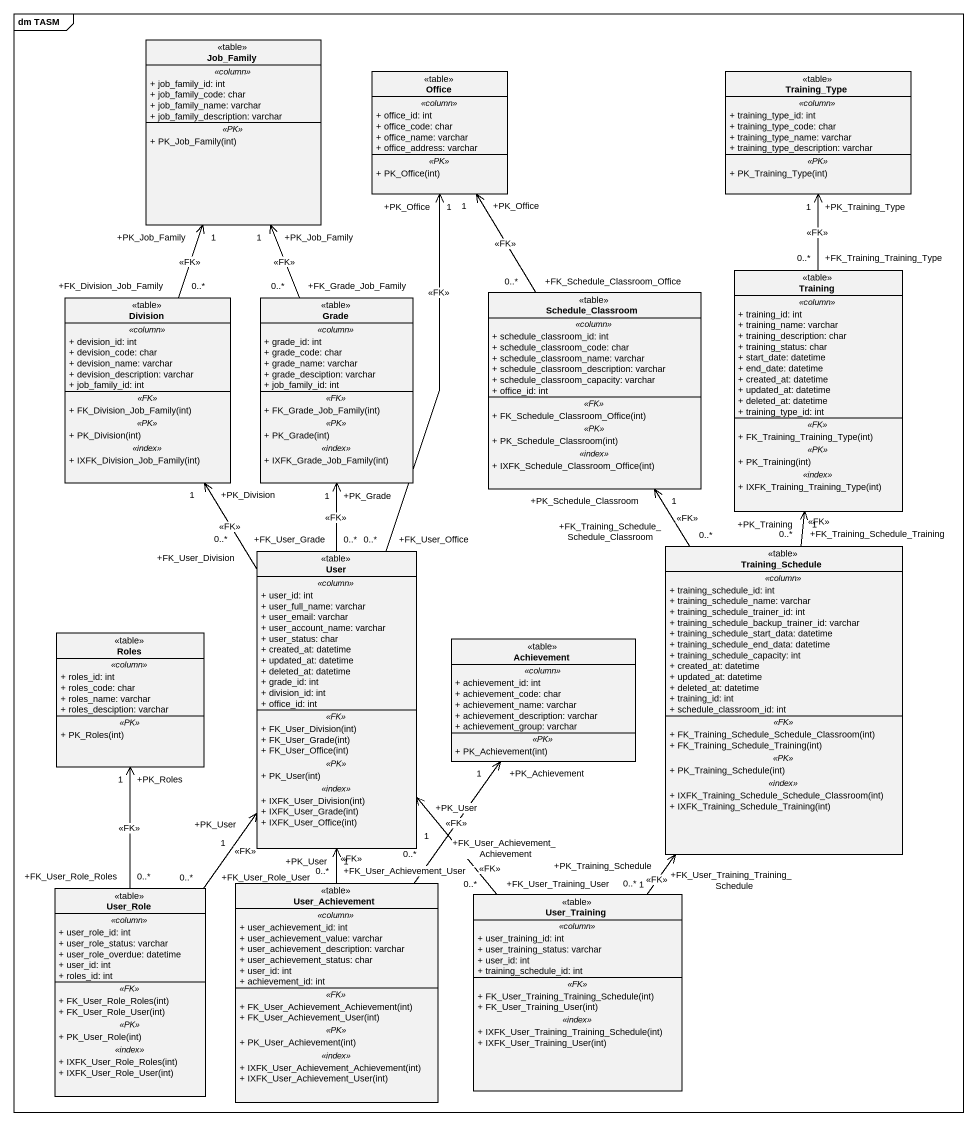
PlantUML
@startuml
mainframe dm TASM
hide circle
hide empty members
skinparam classAttributeIconSize 0
class Job_Family <<table>> {
  .. <<column>> ..
  + job_family_id: int
  + job_family_code: char
  + job_family_name: varchar
  + job_family_description: varchar
  .. <<PK>> ..
  + PK_Job_Family(int)
}
class Office <<table>> {
  .. <<column>> ..
  + office_id: int
  + office_code: char
  + office_name: varchar
  + office_address: varchar
  .. <<PK>> ..
  + PK_Office(int)
}
class Training_Type <<table>> {
  .. <<column>> ..
  + training_type_id: int
  + training_type_code: char
  + training_type_name: varchar
  + training_type_description: varchar
  .. <<PK>> ..
  + PK_Training_Type(int)
}
class Division <<table>> {
  .. <<column>> ..
  + devision_id: int
  + devision_code: char
  + devision_name: varchar
  + devision_description: varchar
  + job_family_id: int
  .. <<FK>> ..
  + FK_Division_Job_Family(int)
  .. <<PK>> ..
  + PK_Division(int)
  .. <<index>> ..
  + IXFK_Division_Job_Family(int)
}
class Grade <<table>> {
  .. <<column>> ..
  + grade_id: int
  + grade_code: char
  + grade_name: varchar
  + grade_desciption: varchar
  + job_family_id: int
  .. <<FK>> ..
  + FK_Grade_Job_Family(int)
  .. <<PK>> ..
  + PK_Grade(int)
  .. <<index>> ..
  + IXFK_Grade_Job_Family(int)
}
class Schedule_Classroom <<table>> {
  .. <<column>> ..
  + schedule_classroom_id: int
  + schedule_classroom_code: char
  + schedule_classroom_name: varchar
  + schedule_classroom_description: varchar
  + schedule_classroom_capacity: varchar
  + office_id: int
  .. <<FK>> ..
  + FK_Schedule_Classroom_Office(int)
  .. <<PK>> ..
  + PK_Schedule_Classroom(int)
  .. <<index>> ..
  + IXFK_Schedule_Classroom_Office(int)
}
class Training <<table>> {
  .. <<column>> ..
  + training_id: int
  + training_name: varchar
  + training_description: char
  + training_status: char
  + start_date: datetime
  + end_date: datetime
  + created_at: datetime
  + updated_at: datetime
  + deleted_at: datetime
  + training_type_id: int
  .. <<FK>> ..
  + FK_Training_Training_Type(int)
  .. <<PK>> ..
  + PK_Training(int)
  .. <<index>> ..
  + IXFK_Training_Training_Type(int)
}
class User <<table>> {
  .. <<column>> ..
  + user_id: int
  + user_full_name: varchar
  + user_email: varchar
  + user_account_name: varchar
  + user_status: char
  + created_at: datetime
  + updated_at: datetime
  + deleted_at: datetime
  + grade_id: int
  + division_id: int
  + office_id: int
  .. <<FK>> ..
  + FK_User_Division(int)
  + FK_User_Grade(int)
  + FK_User_Office(int)
  .. <<PK>> ..
  + PK_User(int)
  .. <<index>> ..
  + IXFK_User_Division(int)
  + IXFK_User_Grade(int)
  + IXFK_User_Office(int)
}
class Training_Schedule <<table>> {
  .. <<column>> ..
  + training_schedule_id: int
  + training_schedule_name: varchar
  + training_schedule_trainer_id: int
  + training_schedule_backup_trainer_id: varchar
  + training_schedule_start_data: datetime
  + training_schedule_end_data: datetime
  + training_schedule_capacity: int
  + created_at: datetime
  + updated_at: datetime
  + deleted_at: datetime
  + training_id: int
  + schedule_classroom_id: int
  .. <<FK>> ..
  + FK_Training_Schedule_Schedule_Classroom(int)
  + FK_Training_Schedule_Training(int)
  .. <<PK>> ..
  + PK_Training_Schedule(int)
  .. <<index>> ..
  + IXFK_Training_Schedule_Schedule_Classroom(int)
  + IXFK_Training_Schedule_Training(int)
}
class Roles <<table>> {
  .. <<column>> ..
  + roles_id: int
  + roles_code: char
  + roles_name: varchar
  + roles_desciption: varchar
  .. <<PK>> ..
  + PK_Roles(int)
}
class Achievement <<table>> {
  .. <<column>> ..
  + achievement_id: int
  + achievement_code: char
  + achievement_name: varchar
  + achievement_description: varchar
  + achievement_group: varchar
  .. <<PK>> ..
  + PK_Achievement(int)
}
class User_Role <<table>> {
  .. <<column>> ..
  + user_role_id: int
  + user_role_status: varchar
  + user_role_overdue: datetime
  + user_id: int
  + roles_id: int
  .. <<FK>> ..
  + FK_User_Role_Roles(int)
  + FK_User_Role_User(int)
  .. <<PK>> ..
  + PK_User_Role(int)
  .. <<index>> ..
  + IXFK_User_Role_Roles(int)
  + IXFK_User_Role_User(int)
}
class User_Achievement <<table>> {
  .. <<column>> ..
  + user_achievement_id: int
  + user_achievement_value: varchar
  + user_achievement_description: varchar
  + user_achievement_status: char
  + user_id: int
  + achievement_id: int
  .. <<FK>> ..
  + FK_User_Achievement_Achievement(int)
  + FK_User_Achievement_User(int)
  .. <<PK>> ..
  + PK_User_Achievement(int)
  .. <<index>> ..
  + IXFK_User_Achievement_Achievement(int)
  + IXFK_User_Achievement_User(int)
}
class User_Training <<table>> {
  .. <<column>> ..
  + user_training_id: int
  + user_training_status: varchar
  + user_id: int
  + training_schedule_id: int
  .. <<FK>> ..
  + FK_User_Training_Training_Schedule(int)
  + FK_User_Training_User(int)
  .. <<index>> ..
  + IXFK_User_Training_Training_Schedule(int)
  + IXFK_User_Training_User(int)
}
Division "+FK_Division_Job_Family\n0..*" -up-> "+PK_Job_Family\n1" Job_Family : <<FK>>
Grade "+FK_Grade_Job_Family\n0..*" -up-> "+PK_Job_Family\n1" Job_Family : <<FK>>
Schedule_Classroom "+FK_Schedule_Classroom_Office\n0..*" -up-> "+PK_Office\n1" Office : <<FK>>
Training "+FK_Training_Training_Type\n0..*" -up-> "+PK_Training_Type\n1" Training_Type : <<FK>>
User "+FK_User_Office\n0..*" -up-> "+PK_Office\n1" Office : <<FK>>
User "+FK_User_Division\n0..*" -up-> "+PK_Division\n1" Division : <<FK>>
User "+FK_User_Grade\n0..*" -up-> "+PK_Grade\n1" Grade : <<FK>>
Training_Schedule "+FK_Training_Schedule_Schedule_Classroom\n0..*" -up-> "+PK_Schedule_Classroom\n1" Schedule_Classroom : <<FK>>
Training_Schedule "+FK_Training_Schedule_Training\n0..*" -up-> "+PK_Training\n1" Training : <<FK>>
User_Role "+FK_User_Role_User\n0..*" -up-> "+PK_User\n1" User : <<FK>>
User_Role "+FK_User_Role_Roles\n0..*" -up-> "+PK_Roles\n1" Roles : <<FK>>
User_Achievement "+FK_User_Achievement_User\n0..*" -up-> "+PK_User\n1" User : <<FK>>
User_Achievement "+FK_User_Achievement_Achievement\n0..*" -up-> "+PK_Achievement\n1" Achievement : <<FK>>
User_Training "+FK_User_Training_User\n0..*" -up-> "+PK_User\n1" User : <<FK>>
User_Training "+FK_User_Training_Training_Schedule\n0..*" -up-> "+PK_Training_Schedule\n1" Training_Schedule : <<FK>>
@enduml
